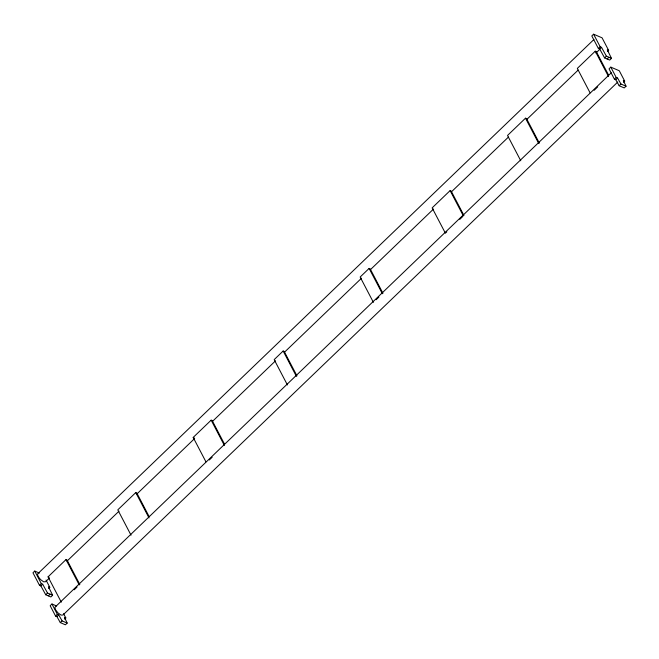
<?xml version="1.0" encoding="UTF-8"?>
<svg xmlns="http://www.w3.org/2000/svg" width="659" height="659" viewBox="0 0 659 659"><rect width="100%" height="100%" fill="white"/><g stroke="black" fill="none" stroke-linecap="round" stroke-linejoin="round"><path stroke-width="0.99" d="M39.449 573.083L34.746 571.073L32.95 572.795L39.524 585.373L40.883 585.95L45.735 594.764L50.85 596.955L52.646 595.234L48.428 586.691L49.787 587.276L48.593 588.421M608.644 50.405L602.071 37.827L593.602 34.202L591.807 35.924L598.38 48.502L599.739 49.079L604.591 57.893L609.707 60.084L611.503 58.363L607.285 49.82L608.644 50.405L607.45 51.55M593.899 39.515L37.579 573.948L38 576.312L40.52 579.574L43.651 581.815L45.562 581.732L49.268 578.174M61.295 602.178L48.049 576.856L65.991 559.615L67.053 560.068L79.821 584.492M149.123 516.549L136.833 493.039L135.77 492.586L117.796 509.852L131.034 535.174M205.946 461.852L193.186 437.428L211.16 420.162L212.214 420.615L224.513 444.133M296.97 375.885L284.202 351.461L283.148 351.008L274.177 359.625L287.415 384.955M382.953 293.288L370.185 268.864L369.122 268.411L360.152 277.027L373.398 302.349M463.944 215.477L451.176 191.061L450.122 190.608L432.139 207.873L445.385 233.195L446.818 231.82M539.326 143.061L526.557 118.636L525.503 118.183L507.529 135.457L520.767 160.78M608.603 75.151L596.304 51.641L595.25 51.188L577.309 68.421L590.077 92.837M39.524 585.373L41.319 583.643L42.678 584.228L47.53 593.034L52.646 595.234M598.38 48.502L600.176 46.781L601.535 47.357L606.379 56.172L611.503 58.363M40.883 585.95L42.678 584.228M599.739 49.079L601.535 47.357M67.07 561.064L118.999 511.186M136.8 494.085L194.652 438.507M212.462 421.406L275.511 360.835M284.408 352.285L361.552 278.172M370.457 269.622L433.507 209.051M451.308 191.95L508.419 137.088M526.961 119.271L578.149 70.101M595.95 53L599.657 49.441M45.735 594.764L47.53 593.034M604.591 57.893L606.379 56.172M48.288 595.851L50.084 594.13M607.145 58.98L608.941 57.259M56.658 606.008L51.954 603.998L50.166 605.72L55.562 616.05L56.921 616.635L60.307 622.615L65.398 624.798L67.193 623.076L64.467 617.376L65.826 617.953L64.631 619.106M624.683 81.082L619.279 70.752L610.811 67.127L609.023 68.849L614.419 79.179L615.778 79.764L619.163 85.744L624.254 87.927L626.05 86.205L623.323 80.505L624.683 81.082L623.488 82.235M611.297 72.795L54.977 607.227L55.397 609.591L57.918 612.854L61.048 615.094L62.959 615.012L617.796 82.004M74.212 589.764L77.078 587.012M209.298 459.99L212.173 457.231M376.157 299.705L378.917 297.052M459.76 219.381L462.634 216.622M594.138 90.299L597.721 86.848M55.562 616.05L57.358 614.328L58.717 614.913L62.103 620.893L67.193 623.076M614.419 79.179L616.214 77.457L617.574 78.042L620.959 84.022L626.05 86.205M56.921 616.635L58.717 614.913M615.778 79.764L617.574 78.042M60.307 622.615L62.103 620.893M619.163 85.744L620.959 84.022M193.186 437.428L194.24 437.881M48.049 576.856L49.112 577.309M593.602 34.202L600.176 46.781M610.811 67.127L616.214 77.457M595.25 51.188L608.488 76.51M525.503 118.183L538.741 143.514M450.122 190.608L463.359 215.93M369.122 268.411L382.368 293.733M283.148 351.008L296.385 376.33M211.16 420.162L224.398 445.492M135.77 492.586L149.008 517.908M65.991 559.615L79.237 584.945M46.031 580.085L49.787 587.276M63.577 613.653L65.826 617.953M34.746 571.073L41.319 583.643M51.954 603.998L57.358 614.328"/></g></svg>
